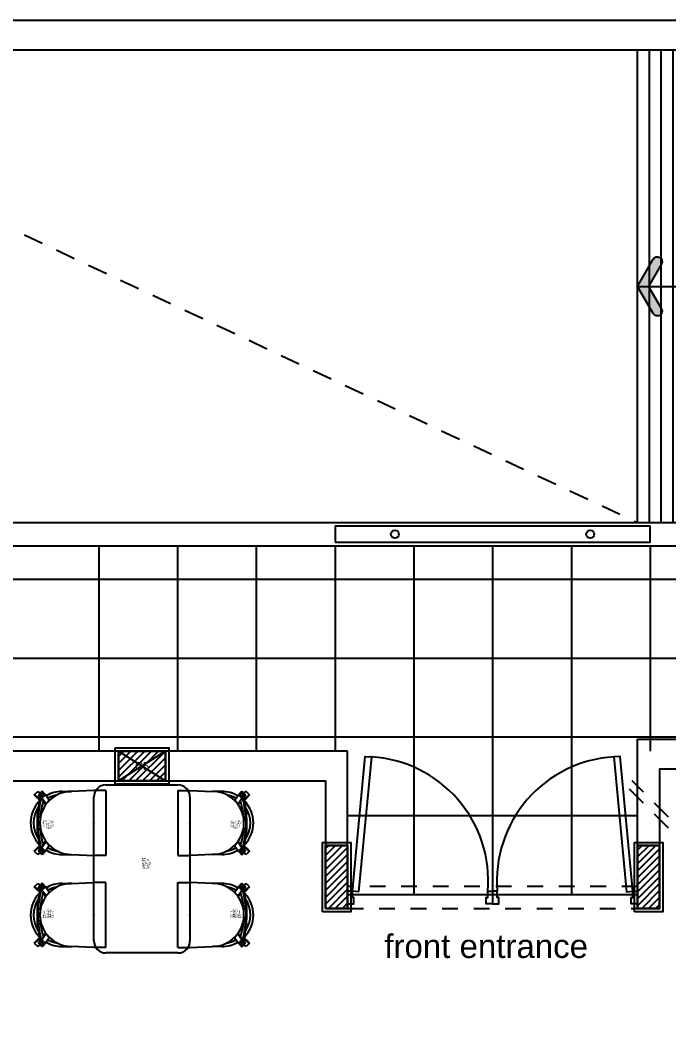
# Model space of a CAD drawing. Header units: metres. Extents: x 301.4 to 351.3, y 108.6 to 130.3.
# Drawn here: x 324.13 to 328.24, y 123.56 to 129.96 of the extents above; entities that cross this region are included whole.
import ezdxf
from ezdxf.enums import TextEntityAlignment as Align

# ---------------------------------------------------------------- set-up
doc = ezdxf.new("R2010")
doc.units = ezdxf.units.M
doc.header["$MEASUREMENT"] = 0
doc.linetypes.add('HIDDEN2', pattern=[0.1875, 0.125, -0.0625])
doc.layers.get('0').update_dxf_attribs({"color": 250, "linetype": 'CONTINUOUS', "lineweight": 25})
for name, color, linetype in [('ACTE000F', 7, 'CONTINUOUS'), ('AREA001T', 1, 'CONTINUOUS'), ('BORD0000', 7, 'CONTINUOUS'), ('BRND0001', 1, 'CONTINUOUS'), ('DINT001H', 1, 'HIDDEN2'), ('DOOR0001', 1, 'CONTINUOUS'), ('MUEB001H', 1, 'HIDDEN2'), ('MURO0001', 1, 'CONTINUOUS'), ('MURO000F', 7, 'CONTINUOUS'), ('PISO0001', 1, 'CONTINUOUS'), ('PISO001H', 1, 'HIDDEN2'), ('PISO001T', 1, 'CONTINUOUS'), ('RAMP000F', 7, 'CONTINUOUS'), ('RETN0002', 2, 'CONTINUOUS'), ('RTW008H', 8, 'HIDDEN2')]:
    doc.layers.add(name, color=color, linetype=linetype)
for name, color, linetype, plot in [('COLU__C5', 161, 'CONTINUOUS', False), ('LACAB_2CM252', 252, 'CONTINUOUS', False), ('PISO__NP', 161, 'HIDDEN2', False)]:
    doc.layers.add(name, color=color, linetype=linetype, plot=plot)
doc.layers.add('MURO0004', color=4, linetype='CONTINUOUS', lineweight=30)
doc.styles.add('Arial', font='arial.ttf', dxfattribs={"height": 0.15875})
doc.styles.get("Standard").update_dxf_attribs({"font": 'txt', "width": 0.75})
pattern_1 = [(44.99999999999749, (292.6445835863873, 96.23025576584439), (-0.02209708691207867, 0.02209708691208054), [])]

# ---------------------------------------------------------------- blocks, each defined once
blk = doc.blocks.new('PUERTA_INGRESO PRINCIPAL')
for points in [[(-0.7688468207540211, 0.8926617909862031), (-0.8501522120763383, 0.03651377029005687), (-0.8900000000000006, 0.03999999999994941), (-0.8086946086777118, 0.8961480206960957)], [(0.7688468207540211, 0.8926617909862031), (0.8501522120763383, 0.03651377029005687), (0.8900000000000006, 0.03999999999994941), (0.8086946086777118, 0.8961480206960957)], [(-0.9200000000000017, -0.04000000000003467), (-0.8800000000000097, -0.04000000000003467), (-0.8800000000000097, -4.263256414560601e-14), (-0.8900000000000006, -4.263256414560601e-14), (-0.8900000000000006, 0.03999999999994941), (-0.9200000000000017, 0.03999999999994941)], [(0, -0.04000000000000625), (-0.03999999999999204, -0.04000000000000625), (-0.03999999999999204, 1.4210854715202e-14), (-0.03000000000000114, 1.4210854715202e-14), (-0.03000000000000114, 0.04000000000000625), (0, 0.04000000000000625)], [(0, -0.04000000000000625), (0.03999999999999204, -0.04000000000000625), (0.03999999999999204, 1.4210854715202e-14), (0.03000000000000114, 1.4210854715202e-14), (0.03000000000000114, 0.04000000000000625), (0, 0.04000000000000625)], [(0.9200000000000017, -0.04000000000003467), (0.8800000000000097, -0.04000000000003467), (0.8800000000000097, -4.263256414560601e-14), (0.8900000000000006, -4.263256414560601e-14), (0.8900000000000006, 0.03999999999994941), (0.9200000000000017, 0.03999999999994941)]]:
    blk.add_lwpolyline(points, close=True)
for centre, start, end in [((-0.8168058785078571, 0.104661458822001), 355.3018632391766, 86.51717621201207), ((0.8168058785078571, 0.104661458822001), 93.48282378798791, 184.698136760823)]:
    blk.add_arc(centre, 0.7894584186082999, start, end)
blk = doc.blocks.new('F')
h = blk.add_hatch(color=256)
edge = h.paths.add_edge_path()
edge.add_line((-0.001432050807568872, 0.001519615242270661), (-6.288372600415926e-18, 0.0006928203230275498))
edge.add_line((-6.241153227049098e-18, 0.0006928203230275498), (0.001432050807568869, 0.001519615242270662))
edge.add_arc((0.00158205080756887, 0.001259807621135331), 0.0003, -59.999999999999886, 120.00000000000011, ccw=False)
edge.add_line((0.00173205080756887, 0.0009999999999999992), (-6.938893903907228e-18, -1.734723475976807e-18))
edge.add_line((-6.938893903907228e-18, -1.734723475976807e-18), (-0.001732050807568873, 0.0009999999999999992))
edge.add_arc((-0.001582050807568873, 0.00125980762113533), 0.0002999999999999999, 59.999999999999886, 239.9999999999998, ccw=False)
blk.add_lwpolyline([(-0.001432050807568872, 0.001519615242270661), (-6.241153227049098e-18, 0.0006928203230275498), (0.001432050807568869, 0.001519615242270662, -0.9999999999999999), (0.00173205080756887, 0.0009999999999999992), (-6.938893903907228e-18, -1.734723475976807e-18), (-0.001732050807568873, 0.0009999999999999992, -1)], format="xyb", close=True)

msp = doc.modelspace()

# ---------------------------------------------------------------- hatches: boundary and pattern name
at = {"layer": 'MURO000F'}
h = msp.add_hatch(dxfattribs=at)
h.set_pattern_fill('ANSI31', color=256, scale=0.2499999999999999, angle=359.9999999999976, style=0)
h.set_pattern_definition(pattern_1)
h.paths.add_polyline_path([(324.7495835863882, 125.3202557658427), (325.0495835863882, 125.3202557658428), (325.0495835863875, 125.1302557658427), (324.7495835863875, 125.130255765843)])
h = msp.add_hatch(dxfattribs=at)
h.set_pattern_fill('ANSI31', color=256, scale=0.2499999999999999, angle=359.9999999999976, style=0)
h.set_pattern_definition(pattern_1)
h.paths.add_polyline_path([(326.0645835863868, 124.3202557658429), (326.064583586386, 124.7202557658426), (326.2045835863877, 124.7202557658425), (326.2045835863884, 124.3202557658428)])
h = msp.add_hatch(dxfattribs=at)
h.set_pattern_fill('ANSI31', color=256, scale=0.2499999999999999, angle=359.9999999999976, style=0)
h.set_pattern_definition(pattern_1)
h.paths.add_polyline_path([(328.0445835863878, 124.3202557658427), (328.044583586387, 124.7202557658426), (328.1845835863886, 124.7202557658428), (328.1845835863894, 124.3202557658434)])
at = {"layer": 'RAMP000F'}
h = msp.add_hatch(dxfattribs=at)
h.set_pattern_fill('ANSI31', color=256, scale=0.5999999999999998, angle=404.9999999999976, style=0)
h.set_pattern_definition([(90, (328.0445835863883, 126.7702557658429), (-0.075, 3.199953068246081e-15), [])])
h.paths.add_polyline_path([(329.5445835863878, 129.7702557658427), (328.0445835863876, 129.7702557658428), (328.0445835863883, 126.7702557658429), (329.5445835863885, 126.7702557658428)])

# ---------------------------------------------------------------- linework, layer by layer
at = {"layer": 'ACTE000F'}
for p, q in [((324.6245835863888, 126.6202557658433), (324.6245835863879, 125.3202557658428)), ((325.1245835863883, 126.6202557658429), (325.1245835863873, 125.3202557658429)), ((325.6245835863878, 126.620255765843), (325.6245835863876, 125.3202557658431)), ((326.124583586389, 126.6202557658432), (326.124583586388, 125.3202557658432)), ((326.6245835863885, 126.620255765843), (326.6245835863868, 124.4102557658429)), ((327.124583586388, 126.6202557658429), (327.1245835863881, 124.4102557658429)), ((327.6245835863883, 126.620255765843), (327.6245835863876, 124.4102557658427)), ((328.1245835863887, 126.6202557658429), (328.1245835863878, 125.3202557658427)), ((308.1553400177714, 126.4102557658437), (335.2745835863882, 126.4102557658426)), ((308.1894253522007, 125.9102557658435), (343.8018428671458, 125.9102557658422)), ((321.9495835863872, 125.4102557658429), (329.1995835863885, 125.4102557658431)), ((326.2045835863865, 124.9102557658424), (328.0445835863877, 124.910255765843)), ((326.2045835863876, 124.4102557658426), (328.0445835863869, 124.4102557658425))]:
    msp.add_line(p, q, dxfattribs=at)
at = {"layer": 'BORD0000'}
msp.add_lwpolyline([(334.874583586387, 111.9202557658425), (341.919583586387, 111.9202557658423, 0.2418170140810687), (344.2362406607077, 113.1102557658419), (344.0695835863872, 113.1102557658421), (344.0695835863869, 113.260255765842), (344.3366892936335, 113.260255765842, 0.1405123664980004), (344.769583586388, 114.7702557658422), (344.7695835863877, 123.7702557658419, 0.1384089421002253), (344.3490691286374, 125.2602557658421), (344.0695835863878, 125.260255765842), (344.0695835863875, 125.410255765842), (344.2504417974341, 125.4102557658421, 0.2440956974736138), (341.9195835863878, 126.6202557658426), (331.6945835863876, 126.6202557658428), (331.6945835863875, 129.7702557658428), (329.6945835863878, 129.7702557658428), (329.6945835863879, 126.620255765843), (309.5595835863878, 126.6202557658437)], format="xyb", dxfattribs=at)
at = {"layer": 'BRND0001'}
msp.add_lwpolyline([(326.1245835863874, 126.6452276864809), (328.1245835863871, 126.6452276864806), (328.1245835863871, 126.7468276864805), (326.1245835863883, 126.7468276864811)], close=True, dxfattribs=at)
for centre in [(326.504583586388, 126.6960276864809), (327.7445835863874, 126.696027686481)]:
    msp.add_circle(centre, 0.02539999999999999, dxfattribs=at)
at = {"layer": 'COLU__C5'}
for p, q in [((325.0495835863882, 125.3202557658428), (324.7495835863875, 125.130255765843)), ((324.7495835863882, 125.3202557658427), (325.0495835863875, 125.1302557658427))]:
    msp.add_line(p, q, dxfattribs=at)
msp.add_lwpolyline([(325.0495835863882, 125.3202557658428), (324.7495835863882, 125.3202557658427), (324.7495835863875, 125.130255765843), (325.0495835863875, 125.1302557658427)], close=True, dxfattribs=at)
at = {"layer": 'DINT001H', "ltscale": 0.5}
msp.add_lwpolyline([(326.2045835863884, 124.3202557658428), (328.0445835863878, 124.3202557658427), (328.0445835863886, 124.4602557658429), (326.2045835863874, 124.4602557658429)], close=True, dxfattribs=at)
at = {"layer": 'LACAB_2CM252'}
for points in [[(324.7295835863873, 125.3402557658429), (325.0695835863864, 125.3402557658429), (325.0695835863866, 125.110255765843), (324.7295835863874, 125.110255765843)], [(326.0445835863877, 124.3002557658428), (326.0445835863887, 124.740255765843), (326.2245835863877, 124.7402557658431), (326.2245835863875, 124.3002557658431)], [(328.0245835863869, 124.3002557658426), (328.024583586388, 124.7402557658427), (328.2045835863869, 124.7402557658428), (328.2045835863867, 124.3002557658426)]]:
    msp.add_lwpolyline(points, close=True, dxfattribs=at)
at = {"layer": 'MUEB001H', "linetype": 'Continuous'}
for p, q in [((324.6705911949333, 125.1048589404451), (325.1277340520766, 125.1048589404454)), ((324.2158913692053, 125.0419928847259), (324.2386353119764, 125.0641515149058)), ((324.23787131054, 125.0194323508041), (324.2158913692053, 125.0419928847259)), ((324.2158913692053, 125.0419928847259), (324.2522485162236, 125.0157516300501)), ((324.23787131054, 125.0194323508041), (324.2508477464607, 125.0100664354961)), ((324.2386353119764, 125.0641515149058), (324.2531557504499, 125.0536711952104)), ((324.2650096297425, 125.0652832363797), (324.2423369826462, 125.043073147598)), ((324.2554398743565, 125.0434861315377), (324.2423369826462, 125.043073147598)), ((324.2546623930884, 125.0250551207408), (324.2423369826462, 125.043073147598)), ((324.2423369826462, 125.043073147598), (324.2644472377734, 125.0206219825512)), ((324.2554398743565, 125.0434861315377), (324.2645089331959, 125.0523701670509)), ((324.2642839764088, 125.0345056655191), (324.2554398743565, 125.0434861315377)), ((324.2557438709659, 125.0290436982433), (324.2609339347275, 125.023783753066)), ((324.2609339347275, 125.023783753066), (324.2742191532298, 125.0043626210169)), ((324.2733530352473, 125.0433897010326), (324.2642839764088, 125.0345056655191)), ((324.2642839764088, 125.0345056655191), (324.2644472377734, 125.0206219825512)), ((324.2644472377734, 125.0206219825512), (324.2871198848707, 125.042832071333)), ((324.2864475015398, 124.9884606727705), (324.2644472377734, 125.0206219825512)), ((324.2645089331959, 125.0523701670509), (324.2650096297425, 125.0652832363797)), ((324.2645089331959, 125.0523701670509), (324.2733530352473, 125.0433897010326)), ((324.2871198848707, 125.042832071333), (324.2650096297425, 125.0652832363797)), ((324.2733530352473, 125.0433897010326), (324.2871198848707, 125.042832071333)), ((324.309120148637, 125.0106707615524), (324.2871198848707, 125.042832071333)), ((324.392074322519, 125.0635890991751), (324.4515435758852, 125.0635890991753)), ((324.5944007187429, 125.0693033848896), (324.4515435758852, 125.0635890991753)), ((324.6705911949341, 125.0699383055244), (324.5944007187429, 125.0693033848896)), ((324.5944007187441, 124.1143827499694), (324.5944007187437, 125.0286684642547)), ((324.6705911949341, 125.0699383055244), (324.670591194933, 124.6572398928259)), ((325.1277340520765, 125.0699383055245), (325.1277340520754, 124.6572398928262)), ((325.1277340520765, 125.0699383055245), (325.2039245282658, 125.0693033848896)), ((325.2039245282658, 125.0693033848896), (325.3467816711244, 125.0635890991754)), ((325.2039245282657, 125.0286684642548), (325.2039245282662, 124.1143827499691)), ((325.4062509244907, 125.0635890991751), (325.3467816711244, 125.0635890991754)), ((325.4892050983718, 125.0106707615523), (325.5112053621388, 125.0428320713329)), ((325.5112053621388, 125.0428320713329), (325.5333156172661, 125.0652832363797)), ((325.5249722117619, 125.0433897010322), (325.5112053621388, 125.0428320713329)), ((325.5338780092354, 125.0206219825511), (325.5112053621388, 125.0428320713329)), ((325.5118777454684, 124.9884606727702), (325.5338780092354, 125.0206219825511)), ((325.5373913122813, 125.0237837530658), (325.5241060937805, 125.0043626210168)), ((325.5338163138125, 125.0523701670505), (325.5249722117619, 125.0433897010322)), ((325.5249722117619, 125.0433897010322), (325.5340412706, 125.0345056655192)), ((325.5333156172661, 125.0652832363797), (325.5559882643636, 125.043073147598)), ((325.5338163138125, 125.0523701670505), (325.5333156172661, 125.0652832363797)), ((325.5428853726515, 125.0434861315379), (325.5338163138125, 125.0523701670505)), ((325.5559882643636, 125.043073147598), (325.5338780092354, 125.0206219825511)), ((325.5340412706, 125.0345056655192), (325.5338780092354, 125.0206219825511)), ((325.5340412706, 125.0345056655192), (325.5428853726515, 125.0434861315379)), ((325.5425813760438, 125.029043698243), (325.5373913122813, 125.0237837530658)), ((325.5428853726515, 125.0434861315379), (325.5559882643636, 125.043073147598)), ((325.5436628539218, 125.0250551207409), (325.5559882643636, 125.043073147598)), ((325.5596899350316, 125.0641515149053), (325.5451694965601, 125.0536711952102)), ((325.5824338778039, 125.0419928847254), (325.5460767307865, 125.0157516300499)), ((325.5604539364692, 125.0194323508043), (325.5474775005466, 125.0100664354961)), ((325.5824338778039, 125.0419928847254), (325.5596899350316, 125.0641515149053)), ((325.5604539364692, 125.0194323508043), (325.5824338778039, 125.0419928847254)), ((324.2713793008821, 124.9952475128737), (324.2838281942967, 124.9862623583907)), ((324.2885590800878, 124.9839017763046), (324.3112317271841, 125.0061118650868)), ((325.5097661669218, 124.9839017763044), (325.4870935198252, 125.0061118650867)), ((325.526945946125, 124.9952475128737), (325.5144970527108, 124.9862623583907)), ((324.2158913692048, 124.6851853136251), (324.2517046849899, 124.7110340508704)), ((324.2378713105403, 124.7077458475462), (324.2158913692048, 124.6851853136251)), ((324.2378713105403, 124.7077458475462), (324.25032225115, 124.7167324796193)), ((324.2423369826459, 124.6841050507527), (324.2644472377741, 124.7065562157997)), ((324.2541696472481, 124.7014027520819), (324.2423369826459, 124.6841050507527)), ((324.2602797161281, 124.7033659448923), (324.2550591152132, 124.6980750513959)), ((324.2642839764086, 124.6926725328312), (324.2554398743572, 124.6836920668123)), ((324.2602797161281, 124.7033659448923), (324.2727510467243, 124.7206694108777)), ((324.2642839764086, 124.6926725328312), (324.2644472377741, 124.7065562157997)), ((324.2733530352485, 124.6837884973189), (324.2642839764086, 124.6926725328312)), ((324.2864475015392, 124.7387175255804), (324.2644472377741, 124.7065562157997)), ((324.2644472377741, 124.7065562157997), (324.2871198848707, 124.6843461270176)), ((324.2697371957309, 124.7307454742316), (324.2838281942979, 124.7409158399596)), ((324.3091201486359, 124.7165074367981), (324.2871198848707, 124.6843461270176)), ((324.3112317271843, 124.7210663332643), (324.2885590800868, 124.7432764220458)), ((325.4870935198246, 124.7210663332638), (325.5097661669217, 124.7432764220459)), ((325.4892050983717, 124.7165074367983), (325.5112053621398, 124.6843461270176)), ((325.5338780092352, 124.7065562157995), (325.5112053621398, 124.6843461270176)), ((325.5118777454689, 124.7387175255799), (325.5338780092352, 124.7065562157995)), ((325.5285880512769, 124.7307454742318), (325.5144970527101, 124.7409158399593)), ((325.5249722117613, 124.6837884973186), (325.5340412705999, 124.6926725328309)), ((325.5380455308811, 124.7033659448923), (325.5255742002854, 124.7206694108776)), ((325.5559882643634, 124.6841050507527), (325.5338780092352, 124.7065562157995)), ((325.5340412705999, 124.6926725328309), (325.5338780092352, 124.7065562157995)), ((325.5340412705999, 124.6926725328309), (325.5428853726522, 124.6836920668127)), ((325.5380455308811, 124.7033659448923), (325.5432661317959, 124.6980750513961)), ((325.5441555997614, 124.7014027520817), (325.5559882643634, 124.6841050507527)), ((325.5824338778032, 124.685185313625), (325.5466205620182, 124.7110340508706)), ((325.5604539364678, 124.7077458475462), (325.5480029958605, 124.7167324796189)), ((325.5604539364678, 124.7077458475462), (325.5824338778032, 124.685185313625)), ((324.2158913692048, 124.6851853136251), (324.238635311977, 124.6630266834451)), ((324.238635311977, 124.6630266834451), (324.2531557504494, 124.6735070031406)), ((324.2650096297425, 124.6618949619707), (324.2423369826459, 124.6841050507527)), ((324.2554398743572, 124.6836920668123), (324.2423369826459, 124.6841050507527)), ((324.2554398743572, 124.6836920668123), (324.2645089331962, 124.6748080312999)), ((324.2645089331962, 124.6748080312999), (324.2733530352485, 124.6837884973189)), ((324.2645089331962, 124.6748080312999), (324.2650096297425, 124.6618949619707)), ((324.2871198848707, 124.6843461270176), (324.2650096297425, 124.6618949619707)), ((324.2733530352485, 124.6837884973189), (324.2871198848707, 124.6843461270176)), ((324.3920743225179, 124.6635890991753), (324.4515435758842, 124.6635890991755)), ((324.4515435758842, 124.6635890991755), (324.5944007187437, 124.6578748134611)), ((324.670591194933, 124.6572398928259), (324.5944007187437, 124.6578748134611)), ((325.1277340520754, 124.6572398928262), (325.2039245282657, 124.6578748134611)), ((325.3467816711234, 124.6635890991754), (325.2039245282657, 124.6578748134611)), ((325.4062509244906, 124.6635890991754), (325.3467816711234, 124.6635890991754)), ((325.5112053621398, 124.6843461270176), (325.533315617267, 124.661894961971)), ((325.5249722117613, 124.6837884973186), (325.5112053621398, 124.6843461270176)), ((325.5338163138136, 124.6748080312998), (325.5249722117613, 124.6837884973186)), ((325.533315617267, 124.661894961971), (325.5559882643634, 124.6841050507527)), ((325.5338163138136, 124.6748080312998), (325.533315617267, 124.661894961971)), ((325.5428853726522, 124.6836920668127), (325.5338163138136, 124.6748080312998)), ((325.5428853726522, 124.6836920668127), (325.5559882643634, 124.6841050507527)), ((325.5596899350322, 124.6630266834451), (325.5451694965606, 124.6735070031404)), ((325.5824338778032, 124.685185313625), (325.5596899350322, 124.6630266834451)), ((324.2158913692057, 124.4578659005986), (324.2386353119767, 124.480024530779)), ((324.2378713105403, 124.4353053666773), (324.2158913692057, 124.4578659005986)), ((324.2158913692057, 124.4578659005986), (324.2517046849898, 124.432017163353)), ((324.2378713105403, 124.4353053666773), (324.2503222511493, 124.4263187346048)), ((324.2386353119767, 124.480024530779), (324.2531557504493, 124.4695442110835)), ((324.2650096297419, 124.4811562522526), (324.2423369826465, 124.4589461634712)), ((324.2554398743569, 124.459359147411), (324.2423369826465, 124.4589461634712)), ((324.2423369826465, 124.4589461634712), (324.2644472377738, 124.4364949984244)), ((324.2541696472476, 124.4416484621419), (324.2423369826465, 124.4589461634712)), ((324.2602797161279, 124.4396852693314), (324.255059115214, 124.4449761628278)), ((324.2554398743569, 124.459359147411), (324.2645089331962, 124.4682431829241)), ((324.2642839764083, 124.4503786813922), (324.2554398743569, 124.459359147411)), ((324.2602797161279, 124.4396852693314), (324.2727510467236, 124.4223818033463)), ((324.2733530352476, 124.4592627169054), (324.2642839764083, 124.4503786813922)), ((324.2642839764083, 124.4503786813922), (324.2644472377738, 124.4364949984244)), ((324.2644472377738, 124.4364949984244), (324.2871198848692, 124.458705087206)), ((324.2864475015401, 124.4043336886438), (324.2644472377738, 124.4364949984244)), ((324.2645089331962, 124.4682431829241), (324.2650096297419, 124.4811562522526)), ((324.2645089331962, 124.4682431829241), (324.2733530352476, 124.4592627169054)), ((324.2871198848692, 124.458705087206), (324.2650096297419, 124.4811562522526)), ((324.2733530352476, 124.4592627169054), (324.2871198848692, 124.458705087206)), ((324.3091201486365, 124.4265437774253), (324.2871198848692, 124.458705087206)), ((324.3920743225184, 124.4794621150485), (324.4515435758847, 124.4794621150485)), ((324.4515435758847, 124.4794621150485), (324.5944007187433, 124.4851764007626)), ((324.6705911949326, 124.4858113213974), (324.5944007187433, 124.4851764007626)), ((324.6705911949334, 124.0731129086992), (324.6705911949326, 124.4858113213974)), ((325.1277340520767, 124.0731129086995), (325.1277340520759, 124.4858113213977)), ((325.1277340520759, 124.4858113213977), (325.2039245282652, 124.4851764007627)), ((325.3467816711247, 124.4794621150486), (325.2039245282652, 124.4851764007627)), ((325.406250924491, 124.4794621150484), (325.3467816711247, 124.4794621150486)), ((325.4892050983713, 124.4265437774252), (325.5112053621382, 124.4587050872061)), ((325.5112053621382, 124.4587050872061), (325.5333156172665, 124.4811562522527)), ((325.5249722117622, 124.4592627169054), (325.5112053621382, 124.4587050872061)), ((325.5338780092357, 124.4364949984245), (325.5112053621382, 124.4587050872061)), ((325.5118777454688, 124.4043336886434), (325.5338780092357, 124.4364949984245)), ((325.5338163138137, 124.4682431829238), (325.5249722117622, 124.4592627169054)), ((325.5249722117622, 124.4592627169054), (325.5340412705994, 124.4503786813923)), ((325.5380455308808, 124.4396852693314), (325.5255742002855, 124.4223818033462)), ((325.5333156172665, 124.4811562522527), (325.555988264363, 124.4589461634711)), ((325.5338163138137, 124.4682431829238), (325.5333156172665, 124.4811562522527)), ((325.5428853726518, 124.4593591474113), (325.5338163138137, 124.4682431829238)), ((325.555988264363, 124.4589461634711), (325.5338780092357, 124.4364949984245)), ((325.5340412705994, 124.4503786813923), (325.5338780092357, 124.4364949984245)), ((325.5340412705994, 124.4503786813923), (325.5428853726518, 124.4593591474113)), ((325.5380455308808, 124.4396852693314), (325.5432661317958, 124.4449761628277)), ((325.5428853726518, 124.4593591474113), (325.555988264363, 124.4589461634711)), ((325.5441555997618, 124.4416484621418), (325.555988264363, 124.4589461634711)), ((325.5596899350328, 124.4800245307787), (325.5451694965595, 124.4695442110833)), ((325.5824338778033, 124.4578659005986), (325.546620562019, 124.4320171633532)), ((325.5604539364696, 124.4353053666775), (325.5480029958599, 124.4263187346047)), ((325.5824338778033, 124.4578659005986), (325.5596899350328, 124.4800245307787)), ((325.5604539364696, 124.4353053666775), (325.5824338778033, 124.4578659005986)), ((324.2697371957303, 124.4123057399918), (324.2838281942971, 124.4021353742639)), ((324.3112317271844, 124.4219848809598), (324.2885590800872, 124.3997747921778)), ((325.4870935198256, 124.4219848809597), (325.5097661669222, 124.3997747921776)), ((325.5285880512772, 124.4123057399919), (325.5144970527102, 124.4021353742638)), ((324.2158913692042, 124.1010583294982), (324.2522485162243, 124.127299584174)), ((324.2378713105406, 124.1236188634199), (324.2158913692042, 124.1010583294982)), ((324.2378713105406, 124.1236188634199), (324.2508477464623, 124.1329847787276)), ((324.2423369826462, 124.099978066626), (324.2644472377736, 124.1224292316726)), ((324.2546623930871, 124.1179960934829), (324.2423369826462, 124.099978066626)), ((324.2557438709652, 124.1140075159804), (324.2609339347276, 124.1192674611581)), ((324.2609339347276, 124.1192674611581), (324.2742191532294, 124.1386885932068)), ((324.2642839764081, 124.1085455487041), (324.2644472377736, 124.1224292316726)), ((324.2864475015396, 124.1545905414534), (324.2644472377736, 124.1224292316726)), ((324.2644472377736, 124.1224292316726), (324.2871198848693, 124.1002191428906)), ((324.2713793008822, 124.1478037013499), (324.2838281942973, 124.1567888558325)), ((324.3091201486362, 124.1323804526716), (324.2871198848693, 124.1002191428906)), ((324.2885590800872, 124.159149437919), (324.3112317271837, 124.1369393491374)), ((325.5097661669221, 124.1591494379191), (325.4870935198249, 124.136939349137)), ((325.4892050983711, 124.1323804526712), (325.5112053621383, 124.1002191428906)), ((325.5338780092355, 124.1224292316727), (325.5112053621383, 124.1002191428906)), ((325.5118777454692, 124.1545905414531), (325.5338780092355, 124.1224292316727)), ((325.526945946125, 124.1478037013498), (325.5144970527105, 124.1567888558323)), ((325.5373913122814, 124.1192674611577), (325.5241060937801, 124.1386885932069)), ((325.5559882643637, 124.099978066626), (325.5338780092355, 124.1224292316727)), ((325.5340412706002, 124.1085455487041), (325.5338780092355, 124.1224292316727)), ((325.5425813760431, 124.1140075159803), (325.5373913122814, 124.1192674611577)), ((325.5436628539215, 124.1179960934829), (325.5559882643637, 124.099978066626)), ((325.5824338778036, 124.1010583294983), (325.5460767307853, 124.1272995841736)), ((325.5604539364699, 124.1236188634199), (325.5474775005473, 124.1329847787275)), ((325.5604539364699, 124.1236188634199), (325.5824338778036, 124.1010583294983)), ((324.2158913692042, 124.1010583294982), (324.2386353119765, 124.0788996993182)), ((324.2386353119765, 124.0788996993182), (324.2531557504498, 124.0893800190138)), ((324.2650096297428, 124.0777679778439), (324.2423369826462, 124.099978066626)), ((324.2554398743575, 124.0995650826856), (324.2423369826462, 124.099978066626)), ((324.2642839764081, 124.1085455487041), (324.2554398743575, 124.0995650826856)), ((324.2554398743575, 124.0995650826856), (324.2645089331956, 124.0906810471731)), ((324.2733530352471, 124.0996615131917), (324.2642839764081, 124.1085455487041)), ((324.2645089331956, 124.0906810471731), (324.2733530352471, 124.0996615131917)), ((324.2645089331956, 124.0906810471731), (324.2650096297428, 124.0777679778439)), ((324.2871198848693, 124.1002191428906), (324.2650096297428, 124.0777679778439)), ((324.2733530352471, 124.0996615131917), (324.2871198848693, 124.1002191428906)), ((324.3920743225192, 124.0794621150486), (324.4515435758855, 124.0794621150485)), ((324.594400718744, 124.0737478293344), (324.4515435758855, 124.0794621150485)), ((324.6705911949334, 124.0731129086992), (324.594400718744, 124.0737478293344)), ((325.1277340520767, 124.0731129086995), (325.203924528266, 124.0737478293343)), ((325.203924528266, 124.0737478293343), (325.3467816711237, 124.0794621150488)), ((325.4062509244909, 124.0794621150484), (325.3467816711237, 124.0794621150488)), ((325.5112053621383, 124.1002191428906), (325.5333156172665, 124.0777679778439)), ((325.5249722117617, 124.0996615131916), (325.5112053621383, 124.1002191428906)), ((325.5249722117617, 124.0996615131916), (325.5340412706002, 124.1085455487041)), ((325.5338163138131, 124.0906810471728), (325.5249722117617, 124.0996615131916)), ((325.5333156172665, 124.0777679778439), (325.5559882643637, 124.099978066626)), ((325.5338163138131, 124.0906810471728), (325.5333156172665, 124.0777679778439)), ((325.5428853726525, 124.0995650826857), (325.5338163138131, 124.0906810471728)), ((325.5340412706002, 124.1085455487041), (325.5428853726525, 124.0995650826857)), ((325.5428853726525, 124.0995650826857), (325.5559882643637, 124.099978066626)), ((325.5596899350326, 124.0788996993181), (325.54516949656, 124.0893800190136)), ((325.5824338778036, 124.1010583294983), (325.5596899350326, 124.0788996993181)), ((325.1277340520766, 124.0381922737791), (324.6705911949342, 124.0381922737789))]:
    msp.add_line(p, q, dxfattribs=at)
for centre, radius, start, end in [((324.6705911949331, 125.0286684642546), 0.07619047619046126, 90.00000000001303, 179.9999999999919), ((325.1277340520764, 125.0286684642549), 0.07619047619046126, 359.9999999999918, 90.00000000001303), ((324.8628022767703, 124.862302696327), 0.6295414758207953, 164.6413048257706, 195.1216119401171), ((324.8290674845196, 124.8624141846009), 0.5906063562348765, 164.1436207070179, 195.6224103213883), ((324.4515435758856, 124.8635890991754), 0.1999999999999608, 90.00000000001303, 270.000000000013), ((324.3920743225185, 124.8635890991752), 0.1999999999999608, 90.00000000001303, 120.1954161535252), ((324.3920743225185, 124.8635890991752), 0.1809523809523455, 99.95229642568945, 119.7546059920397), ((325.3467816711247, 124.8635890991756), 0.1999999999999608, 270.000000000013, 90.00000000001303), ((325.406250924492, 124.8635890991754), 0.1999999999999608, 59.80458384647482, 90.00000000001303), ((325.406250924492, 124.8635890991754), 0.1809523809523455, 60.24539400795668, 80.04770357432716), ((324.96925776249, 124.8624141846006), 0.5906063562348765, 344.3775896786101, 15.8563792929821), ((324.9355229702387, 124.8623026963272), 0.6295414758207953, 344.8783880598781, 15.35869517421759), ((324.3920743225185, 124.8635890991752), 0.1999999999999608, 135.5333480528446, 224.1534975241174), ((324.3920743225185, 124.8635890991752), 0.1809523809523455, 146.3020209014096, 213.3848246754911), ((324.7208890064697, 124.8602007099679, 0.111217809280817), 0.4693576614814224, 162.1126061546915, 197.2943901866252), ((325.0774362405392, 124.8602007099678, 0.111217809280817), 0.4693576614814224, 342.7056098133423, 17.8873938452967), ((325.406250924492, 124.8635890991754), 0.1999999999999608, 315.8465024758964, 44.46665194715539), ((325.406250924492, 124.8635890991754), 0.1809523809523455, 326.6151753245161, 33.69797909857731), ((324.3920743225185, 124.8635890991752), 0.1999999999999608, 239.8045838464748, 270.000000000013), ((324.3920743225185, 124.8635890991752), 0.1809523809523455, 240.2453940079567, 260.0477035743272), ((325.406250924492, 124.8635890991754), 0.1999999999999608, 270.000000000013, 300.1954161535252), ((325.406250924492, 124.8635890991754), 0.1809523809523455, 279.9522964256894, 299.7546059920397), ((324.8628022767703, 124.2807485178967), 0.6295414758207953, 164.8783880598829, 195.3586951742176), ((324.829067484519, 124.2806370296229), 0.5906063562348765, 164.3775896786101, 195.8563792929821), ((324.4515435758842, 124.2794621150483), 0.1999999999999608, 90.00000000001303, 270.000000000013), ((324.3920743225188, 124.2794621150484), 0.1999999999999608, 90.00000000001303, 120.1954161535252), ((324.3920743225188, 124.2794621150484), 0.1809523809523455, 99.95229642568945, 119.7546059920397), ((325.3467816711242, 124.2794621150488), 0.1999999999999608, 270.000000000013, 90.00000000001303), ((325.4062509244906, 124.2794621150483), 0.1999999999999608, 59.80458384647482, 90.00000000001303), ((325.4062509244906, 124.2794621150483), 0.1809523809523455, 60.24539400795668, 80.04770357432716), ((324.9692577624895, 124.2806370296226), 0.5906063562348765, 344.1436207070179, 15.62241032138832), ((324.9355229702387, 124.2807485178967), 0.6295414758207953, 344.6413048257706, 15.12161194011711), ((324.3920743225188, 124.2794621150484), 0.1999999999999608, 135.8465024758964, 224.4666519471554), ((324.3920743225188, 124.2794621150484), 0.1809523809523455, 146.6151753245161, 213.6979790985787), ((324.7208890064697, 124.2828505042561, 0.111217809280817), 0.4693576614814224, 162.705609813366, 197.8873938452848), ((325.0774362405401, 124.2828505042563, 0.111217809280817), 0.4693576614814224, 342.1126061546914, 17.29439018662524), ((325.4062509244906, 124.2794621150483), 0.1999999999999608, 315.5333480528446, 44.15349752411741), ((325.4062509244906, 124.2794621150483), 0.1809523809523455, 326.3020209014096, 33.38482467549111), ((324.3920743225188, 124.2794621150484), 0.1809523809523455, 240.2453940079567, 260.0477035743272), ((324.6705911949335, 124.1143827499691), 0.07619047619046126, 179.9999999999919, 270.000000000013), ((325.1277340520759, 124.1143827499693), 0.07619047619046126, 270.000000000013, 359.9999999999918), ((325.4062509244906, 124.2794621150483), 0.1809523809523455, 279.9522964256894, 299.7546059920397), ((324.3920743225188, 124.2794621150484), 0.1999999999999608, 239.8045838464748, 270.000000000013), ((325.4062509244906, 124.2794621150483), 0.1999999999999608, 270.000000000013, 300.1954161535252)]:
    msp.add_arc(centre, radius, start, end, dxfattribs=at)
at = {"layer": 'MUEB001H', "linetype": 'Continuous', "extrusion": (0, 0, -1)}
for centre, major_axis, ratio, start_param, end_param in [((323.8647040205665, 125.4619391789923), (-0.4465277066174388, 0.4558273139059446), 0.02167697971757327, 3.019702115595422, 3.141592653589662), ((323.8420313734693, 125.4397290902103), (-0.4465277066174134, 0.4558273139059179), 0.02167697971757705, 3.019702115595443, 3.266821909515246), ((324.2627968980901, 124.7290108826505), (-0.003397895872180103, 0.005363462026212639), 0.1135685208799058, -0.0488015132161177, -3.293121331182647e-11), ((323.8420313734703, 124.2874491081402), (0.4465277066174083, 0.4558273139058326), 0.02167697971757924, -0.1252292559254515, 0.1218905379943067), ((323.8647040205669, 124.2652390193581), (0.4465277066174675, 0.4558273139058974), 0.02167697971760481, 2.83995049699115e-13, 0.1218905379943662), ((325.9336212264421, 124.8778121948651), (0.4465277066174675, 0.4558273139058974), 0.02167697971760481, 3.141592653590071, 3.263483191584133), ((325.9562938735396, 124.8556021060838), (0.4465277066174083, 0.4558273139058326), 0.02167697971757924, 3.016363397664336, 3.263483191584074), ((325.5355283489207, 124.4140403315736), (-0.003397895872180103, 0.005363462026212639), 0.1135685208799058, 3.09279114037367, 3.141592653556859), ((325.9336212264425, 123.6811120352313), (-0.4465277066174388, 0.4558273139059446), 0.02167697971757327, -0.1218905379943656, -1.052491427344648e-13), ((325.9562938735397, 123.7033221240129), (-0.4465277066174134, 0.4558273139059179), 0.02167697971757705, -0.1218905379943245, 0.1252292559254584)]:
    msp.add_ellipse(centre, major_axis=major_axis, ratio=ratio, start_param=start_param, end_param=end_param, dxfattribs=at)
at = {"layer": 'MUEB001H', "linetype": 'Continuous'}
for centre, major_axis, ratio, start_param, end_param in [((325.9336212264427, 125.4619391789922), (-0.4465277066174275, -0.4558273139058535), 0.02167697971757249, 6.16129476918524, 6.283185307179591), ((325.9562938735393, 125.4397290902102), (-0.4465277066174275, -0.4558273139058535), 0.02167697971757249, 6.16129476918524, 6.408414563105071), ((325.9336212264421, 124.2652390193581), (-0.4465277066173886, 0.4558273139058915), 0.02167697971757249, -4.154026652549589e-15, 0.1218905379943467), ((325.9562938735394, 124.2874491081401), (-0.4465277066173886, 0.4558273139058915), 0.02167697971757249, 6.157956051254102, 6.405075845173933), ((325.5355283489212, 124.7290108826504), (0.003397895872199868, 0.005363462026198519), 0.1135685208174535, 6.234383793970144, 6.283185307179531), ((324.2627968980896, 124.4140403315735), (-0.003397895872199867, -0.00536346202619852), 0.1135685208174535, 6.234383793970144, 6.283185307179531), ((323.8420313734696, 124.8556021060838), (0.4465277066173888, -0.4558273139058914), 0.02167697971757249, 6.157956051254102, 6.405075845173933), ((323.8647040205668, 124.8778121948656), (0.4465277066173888, -0.4558273139058914), 0.02167697971757249, -4.154026652549589e-15, 0.1218905379943467), ((323.8420313734698, 123.7033221240131), (0.4465277066174271, 0.4558273139058538), 0.02167697971757249, 6.16129476918524, 6.408414563105071), ((323.8647040205655, 123.6811120352311), (0.4465277066174271, 0.4558273139058538), 0.02167697971757249, 6.16129476918524, 6.283185307179591)]:
    msp.add_ellipse(centre, major_axis=major_axis, ratio=ratio, start_param=start_param, end_param=end_param, dxfattribs=at)
for p in [(324.5944007187442, 124.8635890991754), (325.2039245282662, 124.8635890991753), (324.5944007187437, 124.2794621150484), (325.2039245282657, 124.2794621150485)]:
    msp.add_point(p, dxfattribs=at)
at = {"layer": 'MURO0001'}
for points in [[(328.0445835863875, 125.3952557658427), (329.1995835863884, 125.395255765843), (329.1995835863876, 125.2052557658428), (328.1845835863883, 125.205255765843), (328.1845835863886, 124.7202557658428), (328.044583586387, 124.7202557658428)], [(324.7495835863875, 125.130255765843), (324.7495835863882, 125.3202557658427), (321.9495835863872, 125.3202557658428), (321.9495835863873, 125.1302557658429)], [(326.2045835863873, 125.3202557658427), (325.0495835863882, 125.3202557658428), (325.0495835863875, 125.1302557658427), (326.0645835863868, 125.1302557658427), (326.064583586386, 124.7202557658426), (326.2045835863877, 124.7202557658425)]]:
    msp.add_lwpolyline(points, close=True, dxfattribs=at)
at = {"layer": 'MURO0004'}
for points in [[(324.7495835863882, 125.3202557658427), (325.0495835863882, 125.3202557658428), (325.0495835863875, 125.1302557658427), (324.7495835863875, 125.130255765843)], [(326.0645835863868, 124.3202557658429), (326.064583586386, 124.7202557658426), (326.2045835863877, 124.7202557658425), (326.2045835863884, 124.3202557658428)], [(328.0445835863878, 124.3202557658427), (328.044583586387, 124.7202557658426), (328.1845835863886, 124.7202557658428), (328.1845835863894, 124.3202557658434)]]:
    msp.add_lwpolyline(points, close=True, dxfattribs=at)
at = {"layer": 'PISO0001'}
msp.add_lwpolyline([(331.8445835863882, 126.7702557658429), (331.8445835863882, 126.7702557658429), (341.9195835863884, 126.7702557658424, -0.414213562373095), (344.9195835863868, 123.7702557658423), (344.9195835863879, 114.7702557658423, -0.4142135623730951), (341.9195835863873, 111.7702557658423), (309.5595835863872, 111.7702557658436, -0.4142135623730948), (304.6095835863865, 116.7202557658437), (304.609583586387, 121.820255765844, -0.4142135623730837), (309.5595835863875, 126.7702557658437), (329.5445835863885, 126.7702557658428), (329.5445835863878, 129.7702557658427), (331.8445835863893, 129.770255765843)], format="xyb", close=True, dxfattribs=at)
msp.add_lwpolyline([(328.0445835863883, 126.7702557658429), (328.0445835863876, 129.7702557658428)], dxfattribs=at)
at = {"layer": 'PISO001H'}
msp.add_line((322.9308335863875, 129.170255765843), (328.0445835863883, 126.7702557658429), dxfattribs=at)
at = {"layer": 'PISO001T'}
msp.add_line((328.044583586387, 128.2702557658425), (329.5445835863873, 128.2702557658424), dxfattribs=at)
at = {"layer": 'PISO__NP'}
msp.add_line((321.9495835863872, 125.4102557658429), (329.1995835863885, 125.4102557658431), dxfattribs=at)
at = {"layer": 'RETN0002'}
msp.add_lwpolyline([(324.8995835863875, 108.770255765843), (324.8995835863868, 108.5802557658429), (307.8595835863877, 108.5802557658437, -0.4142135623730951), (301.4195835863876, 115.0202557658437), (301.4195835863884, 123.520255765844, -0.4142135623730951), (307.8595835863879, 129.9602557658437), (329.6945835863885, 129.9602557658429), (329.6945835863878, 129.7702557658428), (307.8595835863881, 129.7702557658437, 0.414213562373095), (301.6095835863875, 123.5202557658441), (301.6095835863867, 115.0202557658438, 0.4142135623730951), (307.8595835863865, 108.7702557658438), (324.8995835863875, 108.770255765843)], format="xyb", dxfattribs=at)
at = {"layer": 'RTW008H'}
for p, q in [((329.3543175366902, 123.7162979359524), (327.9403597068, 125.1302557658428)), ((329.3543175366898, 123.7870086140711), (328.0110703849182, 125.1302557658429))]:
    msp.add_line(p, q, dxfattribs=at)

# ---------------------------------------------------------------- block references
at = {"layer": 'DOOR0001'}
msp.add_blockref('PUERTA_INGRESO PRINCIPAL', (327.1245835863885, 124.3902557658431), dxfattribs=at)
at = {"layer": 'PISO001T', "xscale": 100, "yscale": 100, "zscale": 100, "rotation": 269.9999999999976}
msp.add_blockref('F', (328.044583586387, 128.2702557658425), dxfattribs=at)

# ---------------------------------------------------------------- texts
at = {"layer": 'AREA001T', "style": 'Arial'}
msp.add_text('front entrance', height=0.1499999999999999, rotation=359.9999999999935, dxfattribs=at).set_placement((327.0837213054822, 124.0811410135219), align=Align.MIDDLE_CENTER)
at = {"layer": 'COLU__C5', "style": 'Arial'}
msp.add_text('C5', height=0.04999999999999999, rotation=359.9999999999935, dxfattribs=at).set_placement((324.8995835863878, 125.2252557658431), align=Align.MIDDLE_CENTER)
at = {"layer": 'MUEB001H', "linetype": 'Continuous', "text_generation_flag": 4, "flags": 3}
for tag, p, s, rotation in [('NAME', (324.2745272501972, 124.8828088297815), '5TH_AVE_CHAIR', 269.9999999999968), ('GET_CODE', (324.2824637581334, 124.8828088297814), 'T', 269.9999999999968), ('METAL', (324.2904002660696, 124.8828088297814), 'N', 269.9999999999968), ('FIBERGLASS', (324.2983367740057, 124.8828088297814), 'N', 269.9999999999968), ('UPHOLSTERY', (324.3062732819428, 124.8828088297819), 'N', 269.9999999999968), ('CHAIR_SEAT', (324.314209789879, 124.8828088297813), 'N', 269.9999999999968), ('CHAIR_BACK', (324.3221462978152, 124.8828088297815), 'N', 269.9999999999968), ('TABLE_TOP', (324.3300828057523, 124.8828088297815), 'Y', 269.9999999999968), ('CABINETS', (324.3380193136903, 124.8828088297817), 'N', 269.9999999999968), ('TABLE_TOP', (325.4682424412567, 124.2602423844421), 'Y', 89.99999999999675), ('CHAIR_BACK', (325.4761789491929, 124.2602423844423), 'N', 89.99999999999675), ('CHAIR_SEAT', (325.4841154571291, 124.260242384442), 'N', 89.99999999999675), ('UPHOLSTERY', (325.4920519650661, 124.2602423844421), 'N', 89.99999999999675), ('FIBERGLASS', (325.4999884730024, 124.260242384442), 'N', 89.99999999999675), ('GET_CODE', (325.5158614888757, 124.260242384442), 'T', 89.99999999999675), ('CABINETS', (325.4603059333187, 124.260242384442), 'N', 89.99999999999675), ('METAL', (325.5079249809394, 124.2602423844422), 'N', 89.99999999999675), ('NAME', (325.5237979968118, 124.2602423844419), '5TH_AVE_CHAIR', 89.99999999999675)]:
    msp.add_attdef(tag, p, s, height=0.006349206349205105, rotation=rotation, dxfattribs=at)
at = {"layer": 'MUEB001H', "linetype": 'Continuous', "flags": 3}
for tag, p, s, rotation in [('CABINETS', (325.4603059333199, 124.8828088297815), 'N', 269.9999999999968), ('TABLE_TOP', (325.4682424412561, 124.8828088297817), 'Y', 269.9999999999968), ('CHAIR_BACK', (325.4761789491931, 124.8828088297818), 'N', 269.9999999999968), ('CHAIR_SEAT', (325.4841154571293, 124.8828088297814), 'N', 269.9999999999968), ('UPHOLSTERY', (325.4920519650664, 124.8828088297815), 'N', 269.9999999999968), ('FIBERGLASS', (325.4999884730026, 124.8828088297814), 'N', 269.9999999999968), ('METAL', (325.5079249809388, 124.8828088297816), 'N', 269.9999999999968), ('GET_CODE', (325.515861488875, 124.8828088297813), 'T', 269.9999999999968), ('NAME', (325.5237979968111, 124.8828088297815), '5TH_AVE_CHAIR', 269.9999999999968), ('GET_CODE', (324.8991626235041, 124.6270811626673), 'T', 359.9999999999935), ('NAME', (324.8991626235029, 124.6350176706034), 'TABLE TOP 24"x42"  T2', 359.9999999999935), ('METAL', (324.8991626235037, 124.6191446547307), 'N', 359.9999999999935), ('TABLE_TOP', (324.899162623504, 124.5794621150482), 'Y', 359.9999999999935), ('CHAIR_SEAT', (324.8991626235041, 124.5953351309213), 'N', 359.9999999999935), ('CHAIR_BACK', (324.8991626235036, 124.5873986229846), 'N', 359.9999999999935), ('CABINETS', (324.8991626235045, 124.5715256071118), 'N', 359.9999999999935), ('UPHOLSTERY', (324.8991626235037, 124.6032716388576), 'N', 359.9999999999935), ('FIBERGLASS', (324.8991626235041, 124.6112081467943), 'N', 359.9999999999935), ('GET_CODE', (324.2824637581331, 124.260242384442), 'T', 89.99999999999675), ('FIBERGLASS', (324.2983367740064, 124.260242384442), 'N', 89.99999999999675), ('UPHOLSTERY', (324.3062732819425, 124.2602423844422), 'N', 89.99999999999675), ('CHAIR_SEAT', (324.3142097898788, 124.2602423844419), 'N', 89.99999999999675), ('CHAIR_BACK', (324.3221462978149, 124.2602423844421), 'N', 89.99999999999675), ('TABLE_TOP', (324.3300828057529, 124.2602423844422), 'Y', 89.99999999999675), ('NAME', (324.2745272501978, 124.2602423844422), '5TH_AVE_CHAIR', 89.99999999999675), ('METAL', (324.2904002660692, 124.260242384442), 'N', 89.99999999999675), ('CABINETS', (324.3380193136891, 124.2602423844421), 'N', 89.99999999999675)]:
    msp.add_attdef(tag, p, s, height=0.006349206349205105, rotation=rotation, dxfattribs=at)

doc.saveas('drawing.dxf')
